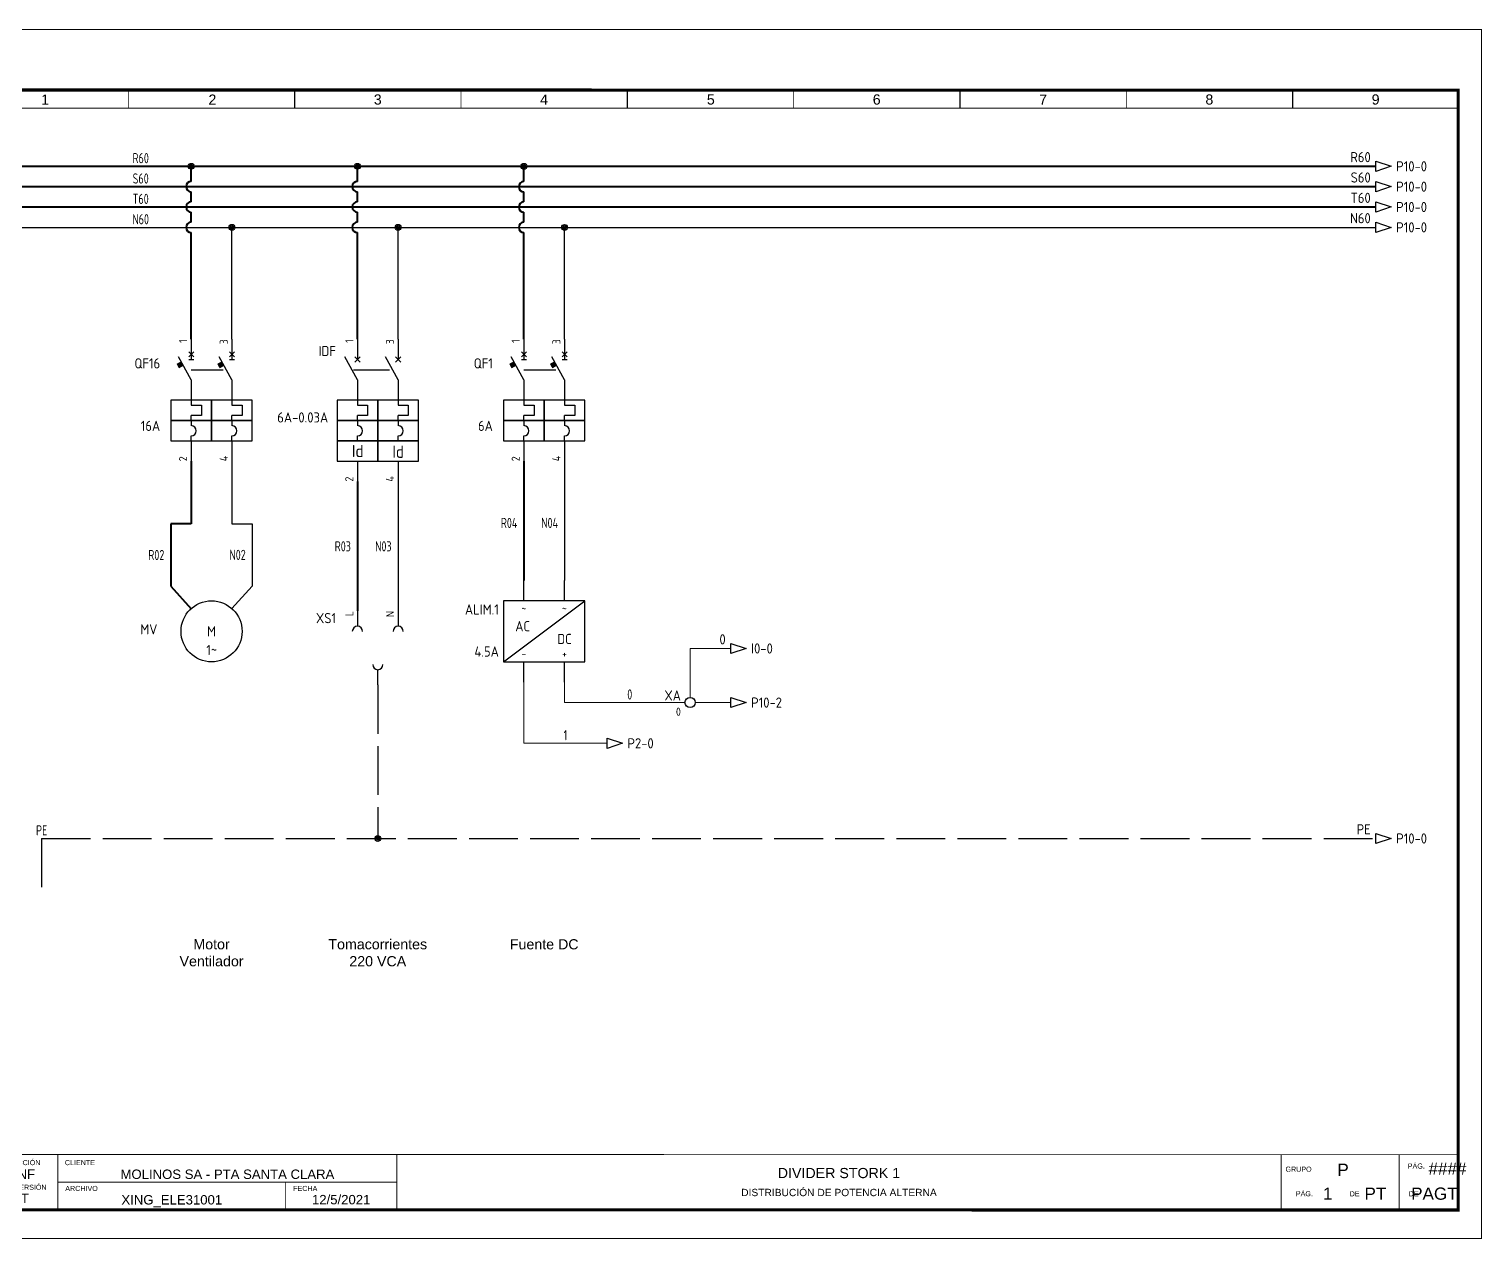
# Model space of a CAD drawing. Header units: millimetres. Extents: x -135 to 420, y 0 to 297.
# Drawn here: x 63.3 to 420.2, y 0 to 297.2 of the extents above; entities that cross this region are included whole.
import ezdxf
from ezdxf.enums import TextEntityAlignment as Align

# ---------------------------------------------------------------- set-up
doc = ezdxf.new("R2010")
doc.units = ezdxf.units.MM
doc.linetypes.add('ACAD_ISO02W100', pattern=[15, 12, -3])
for name, color, linetype, lineweight in [('BLK_4', 9, 'Continuous', 40), ('eProC - L2', 41, 'Continuous', 20), ('G&Y_25', 3, 'ACAD_ISO02W100', 25), ('LBE_25', 132, 'Continuous', 25), ('RED_15', 1, 'Continuous', 15), ('WHT_15', 7, 'Continuous', 15)]:
    doc.layers.add(name, color=color, linetype=linetype, lineweight=lineweight)
for name, color, linetype in [('DESC', 150, 'Continuous'), ('LINK', 9, 'Continuous'), ('MISC', 7, 'Continuous'), ('SYMS', 7, 'Continuous'), ('TAGS', 150, 'Continuous'), ('TERMS', 123, 'Continuous'), ('WIREFIXED', 7, 'Continuous'), ('WIREREF', 52, 'Continuous'), ('XREF', 7, 'Continuous')]:
    doc.layers.add(name, color=color, linetype=linetype)
doc.styles.get("Standard").update_dxf_attribs({"font": 'arial.ttf'})
doc.styles.add('WD_IEC', font='ISOCP2.shx', dxfattribs={"width": 0.9, "height": 4})
picture_1 = doc.add_image_def('image1.jpg', size_in_pixel=(564, 174))

# ---------------------------------------------------------------- blocks, each defined once
blk = doc.blocks.new('eproc_rotulo_010')
at = {"layer": 'eProC - L2', "color": 0, "lineweight": 5, "const_width": 0.233}
for points in [[(0.12, 297.12), (420.12, 297.12), (420.12, 0.12), (0.12, 0.12), (0.12, 297.12)], [(5.9, 20.72), (414.37, 20.7)], [(49.98, 7.12), (49.98, 20.72)], [(70.35, 7.12), (70.35, 20.72)], [(153.64, 7.04), (153.64, 20.64)], [(70.35, 13.92), (153.64, 13.92)], [(126.3, 7.12), (126.3, 13.92)]]:
    blk.add_lwpolyline(points, dxfattribs=at)
at = {"layer": 'eProC - L2', "color": 0}
blk.add_lwpolyline([(420.12, 0.12), (420.12, 297.12), (0.12, 297.12), (0.12, 0.12), (420.12, 0.12)], dxfattribs=at)
at = {"layer": 'eProC - L2', "color": 0, "lineweight": 40, "const_width": 0.75}
blk.add_lwpolyline([(5.92, 7.13), (414.37, 7.11), (414.4, 282.24), (5.95, 282.27)], close=True, dxfattribs=at)
at = {"layer": 'eProC - L2', "color": 0, "lineweight": 5, "const_width": 0.233}
for points in [[(46.8, 277.83), (5.9, 277.83), (5.9, 282.27), (46.8, 282.27)], [(87.64, 277.83), (46.75, 277.83), (46.75, 282.27), (87.64, 282.27)], [(128.54, 277.83), (87.64, 277.83), (87.64, 282.26), (128.54, 282.26)], [(169.38, 277.83), (128.49, 277.83), (128.49, 282.26), (169.38, 282.26)], [(210.28, 277.82), (169.38, 277.82), (169.38, 282.26), (210.28, 282.26)], [(251.12, 277.82), (210.23, 277.82), (210.23, 282.26), (251.12, 282.26)], [(292.02, 277.82), (251.12, 277.82), (251.12, 282.25), (292.02, 282.25)], [(332.86, 277.82), (291.97, 277.82), (291.97, 282.25), (332.86, 282.25)], [(373.76, 277.83), (332.86, 277.83), (332.86, 282.27), (373.76, 282.27)], [(414.6, 277.83), (373.71, 277.83), (373.71, 282.27), (414.6, 282.27)]]:
    blk.add_lwpolyline(points, close=True, dxfattribs=at)
at = {"layer": 'eProC - L2', "color": 0, "lineweight": 0, "const_width": 0.233}
for points in [[(370.87, 7.1), (370.87, 20.7)], [(399.87, 7.1), (399.87, 20.7)]]:
    blk.add_lwpolyline(points, dxfattribs=at)
at = {"layer": 'eProC - L2', "color": 0, "lineweight": 20, "char_height": 2.5, "attachment_point": 8}
for s, insert in [('{\\fArial|b0|i0|c0|p18;0}', (26.3, 278.65)), ('{\\fArial|b0|i0|c0|p18;1}', (67.19, 278.65)), ('{\\fArial|b0|i0|c0|p18;2}', (108.3, 278.65)), ('{\\fArial|b0|i0|c0|p18;3}', (148.93, 278.65)), ('{\\fArial|b0|i0|c0|p18;4}', (189.78, 278.65)), ('{\\fArial|b0|i0|c0|p18;5}', (230.77, 278.65)), ('{\\fArial|b0|i0|c0|p18;6}', (271.52, 278.65)), ('{\\fArial|b0|i0|c0|p18;7}', (312.41, 278.65)), ('{\\fArial|b0|i0|c0|p18;8}', (353.26, 278.65)), ('{\\fArial|b0|i0|c0|p18;9}', (394.11, 278.65))]:
    blk.add_mtext(s, dxfattribs=dict(at, insert=insert))
at = {"layer": 'eProC - L2', "color": 0, "char_height": 1.2552}
for s, insert, attachment_point in [('{\\fArial|b0|i0|c0|p18;CONFECCIÓN }', (60.16, 18.11), 8), ('{\\fArial|b0|i0|c0|p18;CLIENTE}', (72.05, 18.11), 7), ('{\\fArial|b0|i0|c0|p18;PÁG.}', (402.01, 17.26), 7), ('{\\fArial|b0|i0|c0|p18;GRUPO}', (371.96, 16.49), 7), ('{\\fArial|b0|i0|c0|p18;ULTIMA VERSIÓN}', (60.16, 12.05), 8), ('{\\fArial|b0|i0|c0|p18;ARCHIVO}', (72.15, 11.76), 7), ('{\\fArial|b0|i0|c0|p18;FECHA}', (128.15, 11.76), 7), ('{\\fArial|b0|i0|c0|p18;PÁG.}', (374.51, 10.46), 7), ('{\\fArial|b0|i0|c0|p18;DE}', (387.74, 10.46), 7), ('{\\fArial|b0|i0|c0|p18;DE}', (402.24, 10.46), 7)]:
    blk.add_mtext(s, dxfattribs=dict(at, insert=insert, attachment_point=attachment_point))
at = {"layer": 'eProC - L2', "color": 0}
for tag, p in [('GR', (386.11, 17)), ('PGRAL', (411.76, 17.25)), ('PG', (382.35, 11.13)), ('PT', (394.05, 11.13)), ('PAGT', (408.55, 11.13))]:
    blk.add_attdef(tag, text='', height=3, dxfattribs=at).set_placement(p, align=Align.MIDDLE_CENTER)
for tag, height, p in [('CONF', 2.31, (60.16, 14.76)), ('CLIENTE', 2.31, (111.99, 14.74)), ('DESC_1', 2.5, (262.25, 14.94)), ('ULT', 2.31, (60.16, 8.79)), ('ARCH', 2.31, (98.32, 8.46)), ('FECHA', 2.31, (139.94, 8.5)), ('DESC__2', 1.8, (262.25, 10.51))]:
    blk.add_attdef(tag, text='', height=height, dxfattribs=at).set_placement(p, align=Align.CENTER)
at = {"layer": 'eProC - L2', "color": 0, "flags": 9}
blk.add_attdef('WD_TB', (0.12, 0.12), '', height=2.5, dxfattribs=at)
at = {"layer": 'eProC - L2', "color": 0}
image = blk.add_image(picture_1, insert=(5.9, 7.12), size_in_units=(44.08, 13.6), dxfattribs=at)
image.dxf.flags = 7
blk = doc.blocks.new('WD_WNH')
at = {"linetype": 'Continuous', "style": 'WD_IEC', "width": 0.8}
blk.add_attdef('WIRENO', text='', height=2.5, dxfattribs=at).set_placement((0, 0.75), align=Align.CENTER)
at = {"style": 'WD_IEC', "flags": 1}
for tag, p in [('W08USER', (0, 0.375)), ('W04USER', (0, 0.875)), ('W05USER', (0, 0.75)), ('W09USER', (0, 0.25)), ('W03USER', (0, 1)), ('W06USER', (0, 0.625)), ('W07USER', (0, 0.5)), ('W02USER', (0, 1.125)), ('W01USER', (0, 1.25)), ('W10USER', (0, 0.125))]:
    blk.add_attdef(tag, text='', height=0.08, dxfattribs=at).set_placement(p, align=Align.CENTER)
blk = doc.blocks.new('VCB11Q134')
for p, q in [((0, 7.5), (0, 2.5)), ((-0.62, 3.12), (0.63, 4.37)), ((0.63, 3.12), (-0.62, 4.37)), ((0, -2.5), (-3.12, 3.12)), ((-0.62, 2.5), (0.63, 2.5)), ((0, -2.5), (0, -8.75)), ((0, -7.5), (0, -8.75)), ((0, -8.75), (2.5, -8.75)), ((2.5, -8.75), (2.5, -11.25)), ((0, -12.5), (0, -11.25)), ((2.5, -11.25), (0, -11.25)), ((0, -12.5), (0, -13.75)), ((0, -17.5), (0, -16.25)), ((0, -17.5), (0, -22.5))]:
    blk.add_line(p, q)
for points in [[(-5, -7.5), (-5, -12.5), (5, -12.5), (5, -7.5)], [(-5, -12.5), (-5, -17.5), (5, -17.5), (5, -12.5)]]:
    blk.add_lwpolyline(points, close=True)
blk.add_arc((0, -15), 1.25, 270, 90)
blk.add_solid([(-2.52, 2.03), (-3.61, 1.43), (-1.91, 0.94), (-3.01, 0.33)])
at = {"style": 'WD_IEC'}
for tag, p in [('INST', (-7.62, 6.3)), ('LOC', (-7.62, 3.3)), ('TAG1', (-7.62, 0.3)), ('RATING1', (-7.62, -2.7)), ('DESC1', (-7.62, -15.05)), ('DESC2', (-7.62, -18.05)), ('DESC3', (-7.62, -21.05))]:
    blk.add_attdef(tag, text='', height=2.5, dxfattribs=at).set_placement(p, align=Align.RIGHT)
blk.add_attdef('TERM01', text='', height=2, rotation=90, dxfattribs=at).set_placement((-1, 7.5), align=Align.RIGHT)
at = {"style": 'WD_IEC', "flags": 1}
for tag, p, height in [('X2TERM01', (0, 7.5), 0.32), ('X4LINK', (-2.15, 0), 0.32), ('X1LINK', (0.02, 0), 0.32), ('ASSYCODE', (0.69, -18.77), 1), ('FAMILY', (0.69, -20.27), 1), ('CATDESC', (0.69, -21.77), 1), ('X8TERM02', (0, -22.5), 0.32)]:
    blk.add_attdef(tag, p, '', height=height, dxfattribs=at)
at = {"style": 'WD_IEC', "flags": 9}
for tag, p in [('MFG', (7.81, 5.44)), ('CAT', (7.81, 2.94))]:
    blk.add_attdef(tag, text='', height=1.5, dxfattribs=at).set_placement(p, align=Align.RIGHT)
at = {"lineweight": 15, "style": 'WD_IEC'}
for tag, p in [('XREF', (-7.62, -12.05)), ('WDTAGALT', (-7.62, -24.05))]:
    blk.add_attdef(tag, text='', height=2.5, dxfattribs=at).set_placement(p, align=Align.RIGHT)
at = {"style": 'WD_IEC'}
blk.add_attdef('TERM02', (-1, -22.5), '', height=2, rotation=90, dxfattribs=at)
blk = doc.blocks.new('VCB21Q134')
for p, q in [((0, 7.5), (0, 2.5)), ((-0.62, 3.12), (0.63, 4.37)), ((0.63, 3.12), (-0.62, 4.37)), ((0, -2.5), (-3.12, 3.12)), ((-0.62, 2.5), (0.63, 2.5)), ((0, -2.5), (0, -8.75)), ((0, -7.5), (0, -8.75)), ((0, -8.75), (2.5, -8.75)), ((2.5, -8.75), (2.5, -11.25)), ((0, -12.5), (0, -11.25)), ((2.5, -11.25), (0, -11.25)), ((0, -12.5), (0, -13.75)), ((0, -17.5), (0, -16.25)), ((0, -17.5), (0, -22.5))]:
    blk.add_line(p, q)
for points in [[(-5, -7.5), (-5, -12.5), (5, -12.5), (5, -7.5)], [(-5, -12.5), (-5, -17.5), (5, -17.5), (5, -12.5)]]:
    blk.add_lwpolyline(points, close=True)
blk.add_arc((0, -15), 1.25, 270, 90)
blk.add_solid([(-2.52, 2.03), (-3.61, 1.43), (-1.91, 0.94), (-3.01, 0.33)])
at = {"style": 'WD_IEC'}
for tag, p in [('INST', (-7.62, 6.3)), ('LOC', (-7.62, 3.3)), ('TAG2', (-7.62, 0.3)), ('DESC1', (-7.62, -15.05)), ('DESC2', (-7.62, -18.05)), ('DESC3', (-7.62, -21.05))]:
    blk.add_attdef(tag, text='', height=2.5, dxfattribs=at).set_placement(p, align=Align.RIGHT)
blk.add_attdef('TERM01', text='', height=2, rotation=90, dxfattribs=at).set_placement((-1, 7.5), align=Align.RIGHT)
at = {"style": 'WD_IEC', "flags": 1}
for tag, p, height in [('X2TERM01', (0, 7.5), 0.32), ('X4LINK', (-2.15, 0), 0.32), ('X1LINK', (0.02, 0), 0.32), ('CONTACT', (-5.49, -7.21), 1), ('ASSYCODE', (0.69, -18.77), 1), ('FAMILY', (0.69, -20.27), 1), ('CATDESC', (0.69, -21.77), 1), ('X8TERM02', (0, -22.5), 0.32)]:
    blk.add_attdef(tag, p, '', height=height, dxfattribs=at)
blk.add_attdef('RATING1', text='', height=2.5, dxfattribs=at).set_placement((-7.62, -2.7), align=Align.RIGHT)
at = {"lineweight": 15, "style": 'WD_IEC'}
for tag, p in [('XREF', (-7.62, -12.05)), ('WDTAGALT', (-7.62, -24.05))]:
    blk.add_attdef(tag, text='', height=2.5, dxfattribs=at).set_placement(p, align=Align.RIGHT)
at = {"style": 'WD_IEC'}
blk.add_attdef('TERM02', (-1, -22.5), '', height=2, rotation=90, dxfattribs=at)
blk = doc.blocks.new('WDDOT')
for radius in [0.72, 0.449, 0.223]:
    blk.add_circle((0, 0), radius)
blk = doc.blocks.new('VMO1M9')
blk.add_circle((0, 0), 7.5)
at = {"style": 'WD_IEC'}
for tag, p in [('INST', (-13.29, 5.25)), ('LOC', (-13.29, 2.25)), ('TAG1', (-13.29, -0.75)), ('RATING1', (-13.29, -4.8)), ('DESC1', (-13.29, -12.1)), ('DESC2', (-13.29, -15.1)), ('DESC3', (-13.29, -18.1))]:
    blk.add_attdef(tag, text='', height=2.5, dxfattribs=at).set_placement(p, align=Align.RIGHT)
at = {"style": 'WD_IEC', "flags": 1}
for tag, p, height in [('MFG', (7.54, 6.5), 1.5), ('X0TERM01', (-5.03, 5.56), 0.32), ('X0TERM02', (5.02, 5.58), 0.32), ('CAT', (7.54, 4), 1.5), ('X4LINK', (-7.55, -0.02), 0.32), ('X1LINK', (7.45, -0.02), 0.32), ('ASSYCODE', (7.65, -4), 1), ('FAMILY', (7.65, -5.5), 1), ('CATDESC', (7.65, -7), 1)]:
    blk.add_attdef(tag, p, '', height=height, dxfattribs=at)
at = {"style": 'WD_IEC'}
for tag, p in [('TERM01', (-6.47, 6.21)), ('TERM02', (8.52, 6.21))]:
    blk.add_attdef(tag, text='', height=2, rotation=90, dxfattribs=at).set_placement(p, align=Align.RIGHT)
for tag, p in [('M', (0, 0)), ('1~', (0.04, -4.59))]:
    blk.add_attdef(tag, text='', height=2.5, dxfattribs=at).set_placement(p, align=Align.MIDDLE)
at = {"lineweight": 15, "style": 'WD_IEC'}
blk.add_attdef('XREF', text='', height=2.5, dxfattribs=at).set_placement((-13.29, -9.1), align=Align.RIGHT)
at = {"style": 'WD_IEC', "width": 0.9}
blk.add_attdef('WDTAGALT', text='', height=2.5, dxfattribs=at).set_placement((-13.29, -21.1), align=Align.RIGHT)
blk = doc.blocks.new('WD_WNV')
at = {"linetype": 'Continuous', "style": 'WD_IEC', "width": 0.8}
blk.add_attdef('WIRENO', text='', height=2.5, dxfattribs=at).set_placement((-1.6, 0), align=Align.MIDDLE_RIGHT)
at = {"style": 'WD_IEC', "flags": 1}
for tag, p in [('W08USER', (-1, 0.375)), ('W04USER', (-1, 0.875)), ('W05USER', (-1, 0.75)), ('W09USER', (-1, 0.25)), ('W03USER', (-1, 1)), ('W06USER', (-1, 0.625)), ('W07USER', (-1, 0.5)), ('W02USER', (-1, 1.125)), ('W01USER', (-1, 1.25)), ('W10USER', (-1, 0.125))]:
    blk.add_attdef(tag, text='', height=0.08, dxfattribs=at).set_placement(p, align=Align.CENTER)
blk = doc.blocks.new('VCB11Q13')
for p, q in [((0, 7.5), (0, 2.5)), ((0, -2.5), (-3.12, 3.12)), ((-3.12, 3.12), (-2.52, 2.03)), ((-0.66, 1.84), (0.66, 3.16)), ((-0.66, 3.16), (0.66, 1.84)), ((0, -2.5), (0, -7.5)), ((0, -7.5), (0, -8.75)), ((0, -8.75), (2.5, -8.75)), ((2.5, -8.75), (2.5, -11.25)), ((0, -12.5), (0, -11.25)), ((2.5, -11.25), (0, -11.25)), ((0, -12.5), (0, -13.75)), ((0, -17.5), (0, -16.25)), ((0, -22.5), (0, -27.5))]:
    blk.add_line(p, q)
for points in [[(-5, -7.5), (-5, -12.5), (5, -12.5), (5, -7.5)], [(-5, -12.5), (-5, -17.5), (5, -17.5), (5, -12.5)], [(-5, -17.5), (-5, -22.5), (5, -22.5), (5, -17.5)]]:
    blk.add_lwpolyline(points, close=True)
blk.add_arc((0, -15), 1.25, 270, 90)
at = {"style": 'WD_IEC'}
for tag, p in [('INST', (-5.28, 9.34)), ('LOC', (-5.28, 6.34)), ('TAG1', (-5.28, 3.34)), ('RATING1', (-7.18, -9.98)), ('DESC1', (-7.18, -12.98)), ('DESC2', (-7.18, -15.98)), ('DESC3', (-7.18, -18.98))]:
    blk.add_attdef(tag, text='', height=2.5, dxfattribs=at).set_placement(p, align=Align.RIGHT)
blk.add_attdef('TERM01', text='', height=2, rotation=90, dxfattribs=at).set_placement((-1, 7.5), align=Align.RIGHT)
at = {"style": 'WD_IEC', "flags": 1}
for tag, p, height in [('X2TERM01', (0, 7.5), 0.32), ('X4LINK', (-2.31, 0), 0.32), ('X1LINK', (-0.95, 0), 0.32), ('CONTACT', (-5.15, -7.55), 1), ('COMMON', (-3.9, -8.8), 1), ('ASSYCODE', (0.69, -23.77), 1), ('FAMILY', (0.69, -25.27), 1), ('X8TERM02', (0, -27.5), 0.32), ('CATDESC', (0.69, -26.77), 1)]:
    blk.add_attdef(tag, p, '', height=height, dxfattribs=at)
at = {"style": 'WD_IEC', "flags": 9}
for tag, p in [('MFG', (7.81, 5.44)), ('CAT', (7.81, 2.94))]:
    blk.add_attdef(tag, text='', height=1.5, dxfattribs=at).set_placement(p, align=Align.RIGHT)
at = {"lineweight": 15, "style": 'WD_IEC'}
blk.add_attdef('XREF', text='', height=2.5, dxfattribs=at).set_placement((-7.18, -6.98), align=Align.RIGHT)
at = {"style": 'WD_IEC'}
blk.add_attdef('TERM02', (-1, -27.5), '', height=2, rotation=90, dxfattribs=at)
blk.add_attdef('I', text='', height=3, dxfattribs=at).set_placement((0.08, -21.48), align=Align.CENTER)
blk = doc.blocks.new('VCB21Q13')
for p, q in [((0, 7.5), (0, 2.5)), ((0, -2.5), (-3.12, 3.12)), ((-3.12, 3.12), (-2.52, 2.03)), ((-0.66, 1.84), (0.66, 3.16)), ((-0.66, 3.16), (0.66, 1.84)), ((0, -2.5), (0, -7.5)), ((0, -7.5), (0, -8.75)), ((0, -8.75), (2.5, -8.75)), ((2.5, -8.75), (2.5, -11.25)), ((0, -12.5), (0, -11.25)), ((2.5, -11.25), (0, -11.25)), ((0, -12.5), (0, -13.75)), ((0, -17.5), (0, -16.25)), ((0, -22.5), (0, -27.5))]:
    blk.add_line(p, q)
for points in [[(-5, -7.5), (-5, -12.5), (5, -12.5), (5, -7.5)], [(-5, -12.5), (-5, -17.5), (5, -17.5), (5, -12.5)], [(-5, -17.5), (-5, -22.5), (5, -22.5), (5, -17.5)]]:
    blk.add_lwpolyline(points, close=True)
blk.add_arc((0, -15), 1.25, 270, 90)
at = {"style": 'WD_IEC'}
for tag, p in [('INST', (-5.02, 9.77)), ('LOC', (-5.02, 6.77)), ('TAG2', (-5.02, 3.77)), ('DESC1', (-6.85, -12.94)), ('DESC2', (-6.85, -15.94)), ('DESC3', (-6.85, -18.94))]:
    blk.add_attdef(tag, text='', height=2.5, dxfattribs=at).set_placement(p, align=Align.RIGHT)
blk.add_attdef('TERM01', text='', height=2, rotation=90, dxfattribs=at).set_placement((-1, 7.5), align=Align.RIGHT)
at = {"style": 'WD_IEC', "flags": 1}
for tag, p, height in [('X2TERM01', (0, 7.5), 0.32), ('X4LINK', (-2.15, 0), 0.32), ('X1LINK', (-0.08, 0), 0.32), ('CONTACT', (-5.15, -7.55), 1), ('FAMILY', (0.69, -25.27), 1), ('X8TERM02', (0, -27.5), 0.32)]:
    blk.add_attdef(tag, p, '', height=height, dxfattribs=at)
at = {"lineweight": 15, "style": 'WD_IEC'}
blk.add_attdef('XREF', text='', height=2.5, dxfattribs=at).set_placement((-6.85, -6.94), align=Align.RIGHT)
at = {"style": 'WD_IEC', "flags": 1}
blk.add_attdef('RATING1', text='', height=2.5, dxfattribs=at).set_placement((-6.85, -9.94), align=Align.RIGHT)
at = {"style": 'WD_IEC'}
blk.add_attdef('TERM02', (-1, -27.5), '', height=2, rotation=90, dxfattribs=at)
blk.add_attdef('I', text='', height=3, dxfattribs=at).set_placement((0.01, -21.66), align=Align.CENTER)
blk = doc.blocks.new('VC01J_')
blk.add_line((0, 5), (0, 1.25))
blk.add_arc((0, 0), 1.25, 0, 180)
at = {"style": 'WD_IEC'}
for tag, p in [('INST', (-5.25, 8)), ('LOC', (-5.25, 5)), ('TAG1', (-5.25, 2)), ('DESC2', (-5.25, -9.1)), ('DESC1', (-5.25, -6.1)), ('DESC3', (-5.25, -12.1))]:
    blk.add_attdef(tag, text='', height=2.5, dxfattribs=at).set_placement(p, align=Align.RIGHT)
blk.add_attdef('TERM01', text='', height=2, rotation=90, dxfattribs=at).set_placement((-1, 5), align=Align.RIGHT)
at = {"style": 'WD_IEC', "flags": 1}
for tag, p, height in [('X2TERM01', (0, 5), 0.32), ('X2TERMDESC01', (0, 4.48), 0.32), ('MFG', (2.75, 4), 1.5), ('X4LINK', (-1.88, 0), 0.32), ('X1LINK', (1.88, 0), 0.32), ('CAT', (2.75, 1.5), 1.5), ('ASSYCODE', (2.75, -2.75), 1), ('FAMILY', (2.75, -4.25), 1), ('CATDESC', (2.75, -5.75), 1)]:
    blk.add_attdef(tag, p, '', height=height, dxfattribs=at)
blk = doc.blocks.new('VC02J_')
blk.add_line((0, 5), (0, 1.25))
blk.add_arc((0, 0), 1.25, 0, 180)
at = {"style": 'WD_IEC'}
for tag, p in [('INST', (-5.25, 8)), ('LOC', (-5.25, 5)), ('TAG2', (-5.25, 2)), ('DESC1', (-5.25, -5.1)), ('DESC2', (-5.25, -8.1)), ('DESC3', (-5.25, -11.1))]:
    blk.add_attdef(tag, text='', height=2.5, dxfattribs=at).set_placement(p, align=Align.RIGHT)
blk.add_attdef('TERM01', text='', height=2, rotation=90, dxfattribs=at).set_placement((-1, 5), align=Align.RIGHT)
at = {"style": 'WD_IEC', "flags": 1}
for tag, p, height in [('X2TERM01', (0, 5), 0.32), ('X2TERMDESC01', (0, 4.48), 0.32), ('X4LINK', (-1.88, 0), 0.32), ('X1LINK', (1.88, 0), 0.32), ('FAMILY', (2.75, -4.25), 1)]:
    blk.add_attdef(tag, p, '', height=height, dxfattribs=at)
blk = doc.blocks.new('VC01_J')
blk.add_line((0, -5), (0, -1.25))
blk.add_arc((0, 0), 1.25, 180, 0)
at = {"style": 'WD_IEC'}
for tag, p in [('INST', (-5.25, 8)), ('LOC', (-5.25, 5)), ('TAG1', (-5.25, 2)), ('DESC1', (-5.25, -5.1)), ('DESC2', (-5.25, -8.1)), ('DESC3', (-5.25, -11.1))]:
    blk.add_attdef(tag, text='', height=2.5, dxfattribs=at).set_placement(p, align=Align.RIGHT)
at = {"style": 'WD_IEC', "flags": 1}
for tag, p, height in [('MFG', (2.75, 4), 1.5), ('X4LINK', (-1.88, 0), 0.32), ('X1LINK', (1.88, 0), 0.32), ('CAT', (2.75, 1.5), 1.5), ('ASSYCODE', (2.75, -2.75), 1), ('FAMILY', (2.75, -4.25), 1), ('X8TERM01', (0, -5), 0.32), ('X8TERMDESC01', (0, -5.52), 0.32), ('CATDESC', (2.75, -5.75), 1)]:
    blk.add_attdef(tag, p, '', height=height, dxfattribs=at)
at = {"style": 'WD_IEC'}
blk.add_attdef('TERM01', (-1, -5), '', height=2, rotation=90, dxfattribs=at)
blk = doc.blocks.new('VIN1G1')
for p, q in [((0, 7.5), (0, 12.5)), ((9.98, 7.5), (9.98, 12.5)), ((14.99, 7.5), (-5.01, 7.5)), ((-5.01, 7.5), (-5.01, -7.5)), ((-5.01, -7.5), (14.99, 7.5)), ((14.99, -7.5), (14.99, 7.5)), ((14.99, -7.5), (14.99, 7.5)), ((-5.01, -7.5), (14.99, -7.5)), ((0, -12.5), (0, -7.5)), ((9.98, -12.5), (9.98, -7.5))]:
    blk.add_line(p, q)
at = {"style": 'WD_IEC'}
for tag, p in [('INST', (-6.14, 10.12)), ('LOC', (-6.14, 7.12)), ('TAG1', (-6.14, 4.12)), ('RATING1', (-5.97, 0.36)), ('DESC2', (-6.14, -9.22)), ('DESC1', (-6.14, -6.22)), ('DESC3', (-6.14, -12.22)), ('WDTAGALT', (-6.14, -15.22))]:
    blk.add_attdef(tag, text='', height=2.5, dxfattribs=at).set_placement(p, align=Align.RIGHT)
for tag, p in [('TERM01', (-1, 12.23)), ('TERM02', (8.98, 12.5))]:
    blk.add_attdef(tag, text='', height=2, rotation=90, dxfattribs=at).set_placement(p, align=Align.RIGHT)
at = {"style": 'WD_IEC', "flags": 1}
for tag, p, height in [('X2TERM01', (0, 12.5), 0.32), ('X2TERM02', (9.98, 12.5), 0.32), ('MFG', (15.53, 6.06), 1.5), ('CAT', (15.53, 3.56), 1.5), ('X1LINK', (14.99, 0), 0.32), ('X4LINK', (-5.01, -0.61), 0.32), ('ASSYCODE', (15.61, -4.38), 1), ('FAMILY', (15.61, -5.88), 1), ('CATDESC', (15.61, -7.38), 1), ('X8TERM03', (0, -12.5), 0.32), ('X8TERM04', (9.98, -12.5), 0.32)]:
    blk.add_attdef(tag, p, '', height=height, dxfattribs=at)
at = {"style": 'WD_IEC'}
for tag, p in [('TERMDESC01', (-0.01, 5.55)), ('TERMDESC02', (9.98, 5.55)), ('TERMDESC03', (-0.01, -5.52)), ('TERMDESC04', (9.98, -5.52))]:
    blk.add_attdef(tag, text='', height=2, dxfattribs=at).set_placement(p, align=Align.MIDDLE)
for tag, p in [('AC', (-0.3, 0.01)), ('DC', (9.97, -3.13))]:
    blk.add_attdef(tag, text='', height=2.5, dxfattribs=at).set_placement(p, align=Align.CENTER)
at = {"lineweight": 15, "style": 'WD_IEC'}
blk.add_attdef('XREF', text='', height=2.5, dxfattribs=at).set_placement((-6.14, -3.22), align=Align.RIGHT)
at = {"style": 'WD_IEC'}
for tag, p in [('TERM03', (-1, -12.96)), ('TERM04', (8.98, -12.96))]:
    blk.add_attdef(tag, p, '', height=2, rotation=90, dxfattribs=at)
blk = doc.blocks.new('HT0002')
blk.add_circle((0, 0), 1.25)
at = {"style": 'WD_IEC', "flags": 1}
for tag, p, height in [('ASSYCODE', (2.75, 10.75), 1), ('CATDESC', (2.75, 9.25), 1), ('MFG', (2.75, 7.25), 1.5), ('CAT', (2.75, 4.75), 1.5), ('X4PIN01', (-1.25, 1), 0.25), ('X4TERM01', (-1.25, 0), 0.25), ('X4TERMDESC01', (-1.25, 0.5), 0.4), ('STRIPSEQ', (0, 0), 0.025), ('X2PIN01', (0, 2.25), 0.25), ('X2TERM01', (0, 1.25), 0.25), ('X8PIN01', (0, -0.25), 0.25), ('X2TERMDESC01', (0, 1.75), 0.4), ('X1PIN01', (1.25, 1), 0.25), ('X1TERM01', (1.25, 0), 0.25), ('X1TERMDESC01', (1.25, 0.5), 0.4), ('LINKTERM', (0, -0.04), 0.025), ('X8TERM01', (0, -1.25), 0.25), ('X8TERMDESC01', (0, -0.75), 0.4)]:
    blk.add_attdef(tag, p, '', height=height, dxfattribs=at)
at = {"style": 'WD_IEC'}
for tag, p in [('INST', (-2.25, 6.5)), ('LOC', (-2.25, 3.5)), ('DESC2', (-2.25, -9.25)), ('DESC1', (-2.25, -6.25)), ('DESC3', (-2.25, -12.25))]:
    blk.add_attdef(tag, text='', height=2.5, dxfattribs=at).set_placement(p, align=Align.RIGHT)
at = {"style": 'WD_IEC', "flags": 8}
for tag, height, p in [('TAGSTRIP', 2.5, (-2.25, 0.5)), ('TERM01', 2, (-2.25, -3.25))]:
    blk.add_attdef(tag, text='', height=height, dxfattribs=at).set_placement(p, align=Align.RIGHT)
blk = doc.blocks.new('HA1S1')
blk.add_lwpolyline([(0, 1.25), (3.75, 0), (0, -1.25)], close=True)
at = {"style": 'WD_IEC'}
for tag, height, flags, p in [('WIRENO', 2.5, 8, (-1.25, 1)), ('SIGCODE', 1, 1, (5, 1.8))]:
    blk.add_attdef(tag, text='', height=height, dxfattribs=dict(at, flags=flags)).set_placement(p, align=Align.RIGHT)
at = {"style": 'WD_IEC', "flags": 1}
blk.add_attdef('X4TERM01', (0, 0), '', height=0.32, dxfattribs=at)
at = {"style": 'WD_IEC'}
blk.add_attdef('XREF', text='', height=2.5, dxfattribs=at).set_placement((5, 0), align=Align.MIDDLE_LEFT)
blk.add_attdef('DESC1', text='', height=2.5, dxfattribs=at).set_placement((-1.25, -1), align=Align.TOP_RIGHT)

msp = doc.modelspace()

# ---------------------------------------------------------------- linework, layer by layer
at = {"layer": 'BLK_4'}
for p, q in [((26.35, 263.52), (394.16, 263.52)), ((103.09, 259.79), (103.09, 263.52)), ((143.93, 259.79), (143.93, 263.52)), ((184.83, 259.78), (184.83, 263.51)), ((36.35, 258.52), (394.16, 258.52)), ((103.09, 254.79), (103.09, 257.25)), ((143.93, 254.79), (143.93, 257.25)), ((184.83, 254.78), (184.83, 257.24)), ((46.35, 253.52), (394.16, 253.52)), ((103.09, 249.79), (103.09, 252.25)), ((143.93, 249.79), (143.93, 252.25)), ((184.83, 249.78), (184.83, 252.24)), ((103.09, 221.05), (103.09, 247.25)), ((143.93, 221.05), (143.93, 247.25)), ((184.83, 221.05), (184.83, 247.24)), ((103.09, 191.05), (103.09, 175.69)), ((184.83, 191.05), (184.83, 161.77)), ((143.93, 186.05), (143.93, 154.27)), ((98.09, 175.69), (98.09, 160.34)), ((103.09, 175.69), (98.09, 175.69)), ((98.09, 160.34), (103.06, 154.84))]:
    msp.add_line(p, q, dxfattribs=at)
for centre in [(103.09, 258.52), (143.93, 258.52), (184.83, 258.51), (103.09, 253.52), (143.93, 253.52), (184.83, 253.51), (103.09, 248.52), (143.93, 248.52), (184.83, 248.51)]:
    msp.add_arc(centre, 1.27, 90, 270, dxfattribs=at)
at = {"layer": 'G&Y_25'}
for p, q in [((148.93, 136.09), (148.93, 98.38)), ((66.35, 98.38), (66.35, 84.99)), ((66.35, 98.38), (394.16, 98.38))]:
    msp.add_line(p, q, dxfattribs=at)
at = {"layer": 'LBE_25'}
for p, q in [((56.35, 248.52), (394.16, 248.52)), ((113.09, 221.05), (113.09, 248.52)), ((153.93, 221.05), (153.93, 248.52)), ((194.83, 221.05), (194.83, 248.51)), ((113.09, 191.05), (113.09, 175.72)), ((194.83, 191.05), (194.83, 161.77)), ((153.93, 186.05), (153.93, 154.27)), ((113.09, 175.72), (118.09, 175.72)), ((118.09, 175.72), (118.09, 160.39)), ((118.09, 160.39), (113.1, 154.85))]:
    msp.add_line(p, q, dxfattribs=at)
at = {"layer": 'LINK'}
for points in [[(103.11, 213.55), (110.94, 213.55)], [(142.98, 213.55), (151.78, 213.55)], [(184.85, 213.55), (192.68, 213.55)]]:
    msp.add_lwpolyline(points, dxfattribs=at)
at = {"layer": 'RED_15'}
for p, q in [((184.83, 136.77), (184.83, 121.77)), ((184.83, 121.77), (205.28, 121.77))]:
    msp.add_line(p, q, dxfattribs=at)
at = {"layer": 'WHT_15'}
for p, q in [((225.67, 133.02), (225.67, 145.06)), ((225.67, 145.06), (235.67, 145.06)), ((194.81, 136.77), (194.81, 131.77)), ((194.81, 131.77), (224.42, 131.77)), ((226.92, 131.77), (235.67, 131.77))]:
    msp.add_line(p, q, dxfattribs=at)

# ---------------------------------------------------------------- block references
at = {"layer": 'eProC - L2'}
msp.add_blockref('eproc_rotulo_010', (0, 0), dxfattribs=at).add_auto_attribs({'PAGT': 'PAGT', 'PGRAL': '####', 'PT': 'PT', 'CONF': 'CONF', 'ULT': 'ULT', 'ARCH': 'XING_ELE31001', 'GR': 'P', 'PG': '1', 'DESC_1': 'DIVIDER STORK 1', 'DESC__2': 'DISTRIBUCIÓN DE POTENCIA ALTERNA', 'FECHA': '12/5/2021', 'CLIENTE': 'MOLINOS SA - PTA SANTA CLARA'})
at = {"layer": 'SYMS'}
for name, p in [('WDDOT', (103.09, 263.52)), ('WDDOT', (143.93, 263.52)), ('WDDOT', (184.83, 263.51)), ('WDDOT', (113.09, 248.52)), ('WDDOT', (153.93, 248.52)), ('WDDOT', (194.83, 248.51)), ('VC01_J', (148.93, 141.09)), ('WDDOT', (148.93, 98.38))]:
    msp.add_blockref(name, p, dxfattribs=at)
ref = msp.add_blockref('HA1S1', (394.16, 263.52), dxfattribs=at)
ref.add_attrib('XREF', 'P10-0', dxfattribs={"layer": 'XREF', "height": 2.5, "style": 'WD_IEC'}).set_placement((399.16, 263.52), align=Align.MIDDLE_LEFT)
ref.add_attrib('WIRENO', 'R60', dxfattribs={"layer": 'WIREREF', "height": 2.5, "style": 'WD_IEC', "flags": 8}).set_placement((392.91, 264.52), align=Align.RIGHT)
ref = msp.add_blockref('HA1S1', (394.16, 258.52), dxfattribs=at)
ref.add_attrib('XREF', 'P10-0', dxfattribs={"layer": 'XREF', "height": 2.5, "style": 'WD_IEC'}).set_placement((399.16, 258.52), align=Align.MIDDLE_LEFT)
ref.add_attrib('WIRENO', 'S60', dxfattribs={"layer": 'WIREREF', "height": 2.5, "style": 'WD_IEC', "flags": 8}).set_placement((392.91, 259.52), align=Align.RIGHT)
ref = msp.add_blockref('HA1S1', (394.16, 253.52), dxfattribs=at)
ref.add_attrib('XREF', 'P10-0', dxfattribs={"layer": 'XREF', "height": 2.5, "style": 'WD_IEC'}).set_placement((399.16, 253.52), align=Align.MIDDLE_LEFT)
ref.add_attrib('WIRENO', 'T60', dxfattribs={"layer": 'WIREREF', "height": 2.5, "style": 'WD_IEC', "flags": 8}).set_placement((392.91, 254.52), align=Align.RIGHT)
ref = msp.add_blockref('HA1S1', (394.16, 248.52), dxfattribs=at)
ref.add_attrib('XREF', 'P10-0', dxfattribs={"layer": 'XREF', "height": 2.5, "style": 'WD_IEC'}).set_placement((399.16, 248.52), align=Align.MIDDLE_LEFT)
ref.add_attrib('WIRENO', 'N60', dxfattribs={"layer": 'WIREREF', "height": 2.5, "style": 'WD_IEC', "flags": 8}).set_placement((392.91, 249.52), align=Align.RIGHT)
ref = msp.add_blockref('VCB11Q134', (103.09, 213.55), dxfattribs=at)
ref.add_attrib('TAG1', 'QF16', dxfattribs={"layer": 'TAGS', "height": 2.5, "style": 'WD_IEC'}).set_placement((95.47, 213.85), align=Align.RIGHT)
ref.add_attrib('DESC1', '16A', dxfattribs={"layer": 'DESC', "height": 2.5, "style": 'WD_IEC'}).set_placement((95.47, 198.5), align=Align.RIGHT)
ref.add_attrib('TERM01', '1', dxfattribs={"layer": 'TERMS', "height": 2, "rotation": 90, "style": 'WD_IEC'}).set_placement((102.09, 221.05), align=Align.RIGHT)
ref.add_attrib('TERM02', '2', (102.09, 191.05), dxfattribs={"layer": 'TERMS', "height": 2, "rotation": 90, "style": 'WD_IEC'})
ref = msp.add_blockref('VCB21Q134', (113.09, 213.55), dxfattribs=at)
ref.add_attrib('TERM01', '3', dxfattribs={"layer": 'TERMS', "height": 2, "rotation": 90, "style": 'WD_IEC'}).set_placement((112.09, 221.05), align=Align.RIGHT)
ref.add_attrib('TERM02', '4', (112.09, 191.05), dxfattribs={"layer": 'TERMS', "height": 2, "rotation": 90, "style": 'WD_IEC'})
ref = msp.add_blockref('VCB11Q13', (143.93, 213.55), dxfattribs=at)
ref.add_attrib('I', 'Id', dxfattribs={"layer": 'MISC', "height": 3, "style": 'WD_IEC'}).set_placement((144.01, 192.07), align=Align.CENTER)
ref.add_attrib('TAG1', 'IDF', dxfattribs={"layer": 'TAGS', "height": 2.5, "style": 'WD_IEC'}).set_placement((138.65, 216.89), align=Align.RIGHT)
ref.add_attrib('DESC1', '6A-0.03A', dxfattribs={"layer": 'DESC', "height": 2.5, "style": 'WD_IEC'}).set_placement((136.75, 200.57), align=Align.RIGHT)
ref.add_attrib('TERM01', '1', dxfattribs={"layer": 'TERMS', "height": 2, "rotation": 90, "style": 'WD_IEC'}).set_placement((142.93, 221.05), align=Align.RIGHT)
ref.add_attrib('TERM02', '2', (142.93, 186.05), dxfattribs={"layer": 'TERMS', "height": 2, "rotation": 90, "style": 'WD_IEC'})
ref = msp.add_blockref('VCB21Q13', (153.93, 213.55), dxfattribs=at)
ref.add_attrib('I', 'Id', dxfattribs={"layer": 'MISC', "height": 3, "style": 'WD_IEC'}).set_placement((153.94, 191.89), align=Align.CENTER)
ref.add_attrib('TERM01', '3', dxfattribs={"layer": 'TERMS', "height": 2, "rotation": 90, "style": 'WD_IEC'}).set_placement((152.93, 221.05), align=Align.RIGHT)
ref.add_attrib('TERM02', '4', (152.93, 186.05), dxfattribs={"layer": 'TERMS', "height": 2, "rotation": 90, "style": 'WD_IEC'})
ref = msp.add_blockref('VCB11Q134', (184.83, 213.55), dxfattribs=at)
ref.add_attrib('TAG1', 'QF1', dxfattribs={"layer": 'TAGS', "height": 2.5, "style": 'WD_IEC'}).set_placement((177.21, 213.85), align=Align.RIGHT)
ref.add_attrib('DESC1', '6A', dxfattribs={"layer": 'DESC', "height": 2.5, "style": 'WD_IEC'}).set_placement((177.21, 198.5), align=Align.RIGHT)
ref.add_attrib('TERM01', '1', dxfattribs={"layer": 'TERMS', "height": 2, "rotation": 90, "style": 'WD_IEC'}).set_placement((183.83, 221.05), align=Align.RIGHT)
ref.add_attrib('TERM02', '2', (183.83, 191.05), dxfattribs={"layer": 'TERMS', "height": 2, "rotation": 90, "style": 'WD_IEC'})
ref = msp.add_blockref('VCB21Q134', (194.83, 213.55), dxfattribs=at)
ref.add_attrib('TERM01', '3', dxfattribs={"layer": 'TERMS', "height": 2, "rotation": 90, "style": 'WD_IEC'}).set_placement((193.83, 221.05), align=Align.RIGHT)
ref.add_attrib('TERM02', '4', (193.83, 191.05), dxfattribs={"layer": 'TERMS', "height": 2, "rotation": 90, "style": 'WD_IEC'})
ref = msp.add_blockref('VIN1G1', (184.83, 149.27), dxfattribs=at)
ref.add_attrib('TERMDESC03', '-', dxfattribs={"layer": 'TERMS', "height": 2, "style": 'WD_IEC'}).set_placement((184.82, 143.75), align=Align.MIDDLE)
ref.add_attrib('TERMDESC04', '+', dxfattribs={"layer": 'TERMS', "height": 2, "style": 'WD_IEC'}).set_placement((194.8, 143.75), align=Align.MIDDLE)
ref.add_attrib('TERMDESC01', '~', dxfattribs={"layer": 'TERMS', "height": 2, "style": 'WD_IEC'}).set_placement((184.82, 154.82), align=Align.MIDDLE)
ref.add_attrib('TERMDESC02', '~', dxfattribs={"layer": 'TERMS', "height": 2, "style": 'WD_IEC'}).set_placement((194.8, 154.82), align=Align.MIDDLE)
ref.add_attrib('AC', 'AC', dxfattribs={"layer": 'MISC', "height": 2.5, "style": 'WD_IEC'}).set_placement((184.53, 149.28), align=Align.CENTER)
ref.add_attrib('DC', 'DC', dxfattribs={"layer": 'MISC', "height": 2.5, "style": 'WD_IEC'}).set_placement((194.8, 146.15), align=Align.CENTER)
ref.add_attrib('TAG1', 'ALIM.1', dxfattribs={"layer": 'TAGS', "height": 2.5, "style": 'WD_IEC'}).set_placement((178.69, 153.39), align=Align.RIGHT)
ref.add_attrib('DESC1', '4.5A', dxfattribs={"layer": 'DESC', "height": 2.5, "style": 'WD_IEC'}).set_placement((178.69, 143.06), align=Align.RIGHT)
ref = msp.add_blockref('VMO1M9', (108.09, 149.27), dxfattribs=at)
ref.add_attrib('M', 'M', dxfattribs={"layer": 'MISC', "height": 2.5, "style": 'WD_IEC'}).set_placement((108.09, 149.27), align=Align.MIDDLE)
ref.add_attrib('1~', '1~', dxfattribs={"layer": 'MISC', "height": 2.5, "style": 'WD_IEC'}).set_placement((108.12, 144.68), align=Align.MIDDLE)
ref.add_attrib('TAG1', 'MV', dxfattribs={"layer": 'TAGS', "height": 2.5, "style": 'WD_IEC'}).set_placement((94.79, 148.52), align=Align.RIGHT)
ref = msp.add_blockref('VC01J_', (143.93, 149.27), dxfattribs=at)
ref.add_attrib('TERM01', 'L', dxfattribs={"layer": 'TERMS', "height": 2, "rotation": 90, "style": 'WD_IEC'}).set_placement((142.93, 154.27), align=Align.RIGHT)
ref.add_attrib('TAG1', 'XS1', dxfattribs={"layer": 'TAGS', "height": 2.5, "style": 'WD_IEC'}).set_placement((138.68, 151.27), align=Align.RIGHT)
ref = msp.add_blockref('VC02J_', (153.93, 149.27), dxfattribs=at)
ref.add_attrib('TERM01', 'N', dxfattribs={"layer": 'TERMS', "height": 2, "rotation": 90, "style": 'WD_IEC'}).set_placement((152.93, 154.27), align=Align.RIGHT)
ref = msp.add_blockref('HA1S1', (235.67, 145.06), dxfattribs=at)
ref.add_attrib('XREF', 'I0-0', dxfattribs={"layer": 'XREF', "height": 2.5, "style": 'WD_IEC'}).set_placement((240.67, 145.06), align=Align.MIDDLE_LEFT)
ref.add_attrib('WIRENO', '0', dxfattribs={"layer": 'WIREREF', "height": 2.5, "style": 'WD_IEC', "flags": 8}).set_placement((234.42, 146.06), align=Align.RIGHT)
ref = msp.add_blockref('HT0002', (225.67, 131.77), dxfattribs=at)
ref.add_attrib('TERM01', '0', dxfattribs={"layer": 'TERMS', "height": 2, "style": 'WD_IEC', "flags": 8}).set_placement((223.42, 128.52), align=Align.RIGHT)
ref.add_attrib('TAGSTRIP', 'XA', dxfattribs={"layer": 'TAGS', "height": 2.5, "style": 'WD_IEC', "flags": 8}).set_placement((223.42, 132.27), align=Align.RIGHT)
ref = msp.add_blockref('HA1S1', (235.67, 131.77), dxfattribs=at)
ref.add_attrib('XREF', 'P10-2', dxfattribs={"layer": 'XREF', "height": 2.5, "style": 'WD_IEC'}).set_placement((240.67, 131.77), align=Align.MIDDLE_LEFT)
ref = msp.add_blockref('HA1S1', (205.28, 121.77), dxfattribs=at)
ref.add_attrib('XREF', 'P2-0', dxfattribs={"layer": 'XREF', "height": 2.5, "style": 'WD_IEC'}).set_placement((210.28, 121.77), align=Align.MIDDLE_LEFT)
ref = msp.add_blockref('HA1S1', (394.16, 98.38), dxfattribs=at)
ref.add_attrib('XREF', 'P10-0', dxfattribs={"layer": 'XREF', "height": 2.5, "style": 'WD_IEC'}).set_placement((399.16, 98.38), align=Align.MIDDLE_LEFT)
ref.add_attrib('WIRENO', 'PE', dxfattribs={"layer": 'WIREREF', "height": 2.5, "style": 'WD_IEC', "flags": 8}).set_placement((392.91, 99.38), align=Align.RIGHT)
at = {"layer": 'WIREFIXED'}
ref = msp.add_blockref('WD_WNH', (90.68, 263.52), dxfattribs=at)
ref.add_attrib('WIRENOF', 'R60', dxfattribs={"linetype": 'Continuous', "height": 2.5, "style": 'WD_IEC', "width": 0.8}).set_placement((90.68, 264.27), align=Align.CENTER)
ref = msp.add_blockref('WD_WNH', (90.68, 258.52), dxfattribs=at)
ref.add_attrib('WIRENOF', 'S60', dxfattribs={"linetype": 'Continuous', "height": 2.5, "style": 'WD_IEC', "width": 0.8}).set_placement((90.68, 259.27), align=Align.CENTER)
ref = msp.add_blockref('WD_WNH', (90.68, 253.52), dxfattribs=at)
ref.add_attrib('WIRENOF', 'T60', dxfattribs={"linetype": 'Continuous', "height": 2.5, "style": 'WD_IEC', "width": 0.8}).set_placement((90.68, 254.27), align=Align.CENTER)
ref = msp.add_blockref('WD_WNH', (90.68, 248.52), dxfattribs=at)
ref.add_attrib('WIRENOF', 'N60', dxfattribs={"linetype": 'Continuous', "height": 2.5, "style": 'WD_IEC', "width": 0.8}).set_placement((90.68, 249.27), align=Align.CENTER)
ref = msp.add_blockref('WD_WNV', (184.83, 175.91), dxfattribs=at)
ref.add_attrib('WIRENOF', 'R04', dxfattribs={"linetype": 'Continuous', "height": 2.5, "style": 'WD_IEC', "width": 0.8}).set_placement((183.23, 175.91), align=Align.MIDDLE_RIGHT)
ref = msp.add_blockref('WD_WNV', (194.83, 175.91), dxfattribs=at)
ref.add_attrib('WIRENOF', 'N04', dxfattribs={"linetype": 'Continuous', "height": 2.5, "style": 'WD_IEC', "width": 0.8}).set_placement((193.23, 175.91), align=Align.MIDDLE_RIGHT)
ref = msp.add_blockref('WD_WNV', (143.93, 170.16), dxfattribs=at)
ref.add_attrib('WIRENOF', 'R03', dxfattribs={"linetype": 'Continuous', "height": 2.5, "style": 'WD_IEC', "width": 0.8}).set_placement((142.33, 170.16), align=Align.MIDDLE_RIGHT)
ref = msp.add_blockref('WD_WNV', (153.93, 170.16), dxfattribs=at)
ref.add_attrib('WIRENOF', 'N03', dxfattribs={"linetype": 'Continuous', "height": 2.5, "style": 'WD_IEC', "width": 0.8}).set_placement((152.33, 170.16), align=Align.MIDDLE_RIGHT)
ref = msp.add_blockref('WD_WNV', (98.09, 168.02), dxfattribs=at)
ref.add_attrib('WIRENOF', 'R02', dxfattribs={"linetype": 'Continuous', "height": 2.5, "style": 'WD_IEC', "width": 0.8}).set_placement((96.49, 168.02), align=Align.MIDDLE_RIGHT)
ref = msp.add_blockref('WD_WNV', (118.09, 168.06), dxfattribs=at)
ref.add_attrib('WIRENOF', 'N02', dxfattribs={"linetype": 'Continuous', "height": 2.5, "style": 'WD_IEC', "width": 0.8}).set_placement((116.49, 168.06), align=Align.MIDDLE_RIGHT)
ref = msp.add_blockref('WD_WNH', (210.85, 131.77), dxfattribs=at)
ref.add_attrib('WIRENOF', '0', dxfattribs={"linetype": 'Continuous', "height": 2.5, "style": 'WD_IEC', "width": 0.8}).set_placement((210.85, 132.52), align=Align.CENTER)
ref = msp.add_blockref('WD_WNH', (195.05, 121.77), dxfattribs=at)
ref.add_attrib('WIRENOF', '1', dxfattribs={"linetype": 'Continuous', "height": 2.5, "style": 'WD_IEC', "width": 0.8}).set_placement((195.05, 122.52), align=Align.CENTER)
ref = msp.add_blockref('WD_WNH', (66.35, 98.38), dxfattribs=at)
ref.add_attrib('WIRENOF', 'PE', dxfattribs={"linetype": 'Continuous', "height": 2.5, "style": 'WD_IEC', "width": 0.8}).set_placement((66.35, 99.13), align=Align.CENTER)

# ---------------------------------------------------------------- texts
at = {"layer": 'TAGS', "char_height": 2.5, "attachment_point": 2}
for s, insert in [('Motor^JVentilador', (108.09, 73.65)), ('Tomacorrientes^J220 VCA', (148.93, 73.65)), ('Fuente DC', (189.83, 73.64))]:
    msp.add_mtext_dynamic_manual_height_columns(s, width=33.1023, gutter_width=12.5, heights=[0], dxfattribs=dict(at, insert=insert))

doc.saveas('drawing.dxf')
